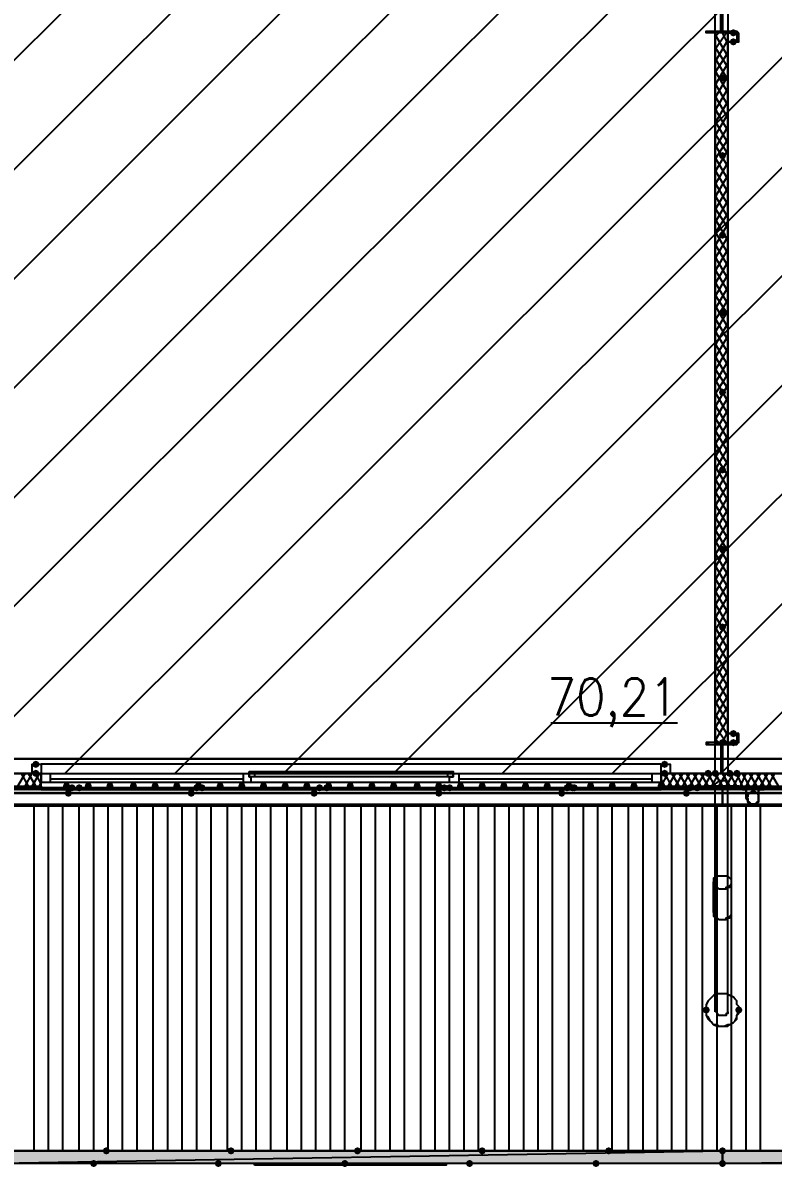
# Model space of a CAD drawing. Header units: millimetres. Extents: x 0 to 420, y 0 to 297.
# Drawn here: x 329.81 to 347.39, y 110.74 to 137.56 of the extents above; entities that cross this region are included whole.
import ezdxf

# ---------------------------------------------------------------- set-up
doc = ezdxf.new("R2010")
doc.units = ezdxf.units.MM
doc.layers.get('0').update_dxf_attribs({"linetype": 'CONTINUOUS'})
doc.styles.get("Standard").update_dxf_attribs({"font": 'STANDARD'})

msp = doc.modelspace()

# ---------------------------------------------------------------- hatches: boundary and pattern name
at = {"true_color": 0x000007}
for points in [[(346.540667, 137.329333), (346.515796, 137.269537), (346.456, 137.244667), (346.396204, 137.269537), (346.371333, 137.329333), (346.396204, 137.389129), (346.456, 137.414), (346.515796, 137.389129)], [(346.540667, 137.117667), (346.515796, 137.057871), (346.456, 137.033), (346.396204, 137.057871), (346.371333, 137.117667), (346.396204, 137.177462), (346.456, 137.202333), (346.515796, 137.177463)], [(346.286667, 136.271), (346.261796, 136.211204), (346.202, 136.186333), (346.142204, 136.211204), (346.117333, 136.271), (346.142204, 136.330796), (346.202, 136.355667), (346.261796, 136.330796)], [(346.286667, 134.450667), (346.261796, 134.390871), (346.202, 134.366), (346.142204, 134.390871), (346.117333, 134.450667), (346.142204, 134.510462), (346.202, 134.535333), (346.261796, 134.510463)], [(346.286667, 132.588), (346.261796, 132.528204), (346.202, 132.503333), (346.142204, 132.528204), (346.117333, 132.588), (346.142204, 132.647796), (346.202, 132.672667), (346.261796, 132.647796)], [(346.286667, 130.767667), (346.261796, 130.707871), (346.202, 130.683), (346.142204, 130.707871), (346.117333, 130.767667), (346.142204, 130.827462), (346.202, 130.852333), (346.261796, 130.827463)], [(346.286667, 128.905), (346.261796, 128.845204), (346.202, 128.820333), (346.142204, 128.845204), (346.117333, 128.905), (346.142204, 128.964796), (346.202, 128.989667), (346.261796, 128.964796)], [(346.286667, 127.084667), (346.261796, 127.024871), (346.202, 127), (346.142204, 127.024871), (346.117333, 127.084667), (346.142204, 127.144462), (346.202, 127.169333), (346.261796, 127.144463)], [(346.286667, 125.222), (346.261796, 125.162204), (346.202, 125.137333), (346.142204, 125.162204), (346.117333, 125.222), (346.142204, 125.281796), (346.202, 125.306667), (346.261796, 125.281796)], [(346.286667, 123.401667), (346.261796, 123.341871), (346.202, 123.317), (346.142204, 123.341871), (346.117333, 123.401667), (346.142204, 123.461462), (346.202, 123.486333), (346.261796, 123.461463)], [(346.540667, 120.904), (346.515796, 120.844204), (346.456, 120.819333), (346.396204, 120.844204), (346.371333, 120.904), (346.396204, 120.963796), (346.456, 120.988667), (346.515796, 120.963796)], [(346.286667, 120.692333), (346.261796, 120.632537), (346.202, 120.607667), (346.142204, 120.632537), (346.117333, 120.692333), (346.142204, 120.752129), (346.202, 120.777), (346.261796, 120.752129)], [(346.540667, 120.692333), (346.515796, 120.632537), (346.456, 120.607667), (346.396204, 120.632537), (346.371333, 120.692333), (346.396204, 120.752129), (346.456, 120.777), (346.515796, 120.752129)], [(330.2, 120.184333), (330.175129, 120.124537), (330.115333, 120.099667), (330.055538, 120.124537), (330.030667, 120.184333), (330.055537, 120.244129), (330.115333, 120.269), (330.175129, 120.244129)], [(344.932, 120.184333), (344.907129, 120.124537), (344.847333, 120.099667), (344.787537, 120.124537), (344.762667, 120.184333), (344.787537, 120.244129), (344.847333, 120.269), (344.907129, 120.244129)], [(330.2, 119.972667), (330.175129, 119.912871), (330.115333, 119.888), (330.055538, 119.912871), (330.030667, 119.972667), (330.055537, 120.032462), (330.115333, 120.057333), (330.175129, 120.032463)], [(344.932, 119.972667), (344.907129, 119.912871), (344.847333, 119.888), (344.787537, 119.912871), (344.762667, 119.972667), (344.787537, 120.032462), (344.847333, 120.057333), (344.907129, 120.032463)], [(345.948, 119.972667), (345.923129, 119.912871), (345.863333, 119.888), (345.803537, 119.912871), (345.778667, 119.972667), (345.803537, 120.032462), (345.863333, 120.057333), (345.923129, 120.032463)], [(346.117333, 119.972667), (346.092462, 119.912871), (346.032667, 119.888), (345.972871, 119.912871), (345.948, 119.972667), (345.972871, 120.032462), (346.032667, 120.057333), (346.092462, 120.032463)], [(346.456, 119.972667), (346.431129, 119.912871), (346.371333, 119.888), (346.311537, 119.912871), (346.286667, 119.972667), (346.311537, 120.032462), (346.371333, 120.057333), (346.431129, 120.032463)], [(346.625333, 119.972667), (346.600462, 119.912871), (346.540667, 119.888), (346.480871, 119.912871), (346.456, 119.972667), (346.480871, 120.032462), (346.540667, 120.057333), (346.600462, 120.032463)], [(330.919667, 119.676333), (330.894796, 119.616537), (330.835, 119.591667), (330.775204, 119.616537), (330.750333, 119.676333), (330.775204, 119.736129), (330.835, 119.761), (330.894796, 119.736129)], [(331.427667, 119.676333), (331.402796, 119.616537), (331.343, 119.591667), (331.283204, 119.616537), (331.258333, 119.676333), (331.283204, 119.736129), (331.343, 119.761), (331.402796, 119.736129)], [(331.935667, 119.676333), (331.910796, 119.616537), (331.851, 119.591667), (331.791204, 119.616537), (331.766333, 119.676333), (331.791204, 119.736129), (331.851, 119.761), (331.910796, 119.736129)], [(332.486, 119.676333), (332.461129, 119.616537), (332.401333, 119.591667), (332.341537, 119.616537), (332.316667, 119.676333), (332.341537, 119.736129), (332.401333, 119.761), (332.461129, 119.736129)], [(332.994, 119.676333), (332.969129, 119.616537), (332.909333, 119.591667), (332.849538, 119.616537), (332.824667, 119.676333), (332.849537, 119.736129), (332.909333, 119.761), (332.969129, 119.736129)], [(333.502, 119.676333), (333.477129, 119.616537), (333.417333, 119.591667), (333.357538, 119.616537), (333.332667, 119.676333), (333.357537, 119.736129), (333.417333, 119.761), (333.477129, 119.736129)], [(334.01, 119.676333), (333.985129, 119.616537), (333.925333, 119.591667), (333.865538, 119.616537), (333.840667, 119.676333), (333.865537, 119.736129), (333.925333, 119.761), (333.985129, 119.736129)], [(334.518, 119.676333), (334.493129, 119.616537), (334.433333, 119.591667), (334.373538, 119.616537), (334.348667, 119.676333), (334.373537, 119.736129), (334.433333, 119.761), (334.493129, 119.736129)], [(335.026, 119.676333), (335.001129, 119.616537), (334.941333, 119.591667), (334.881537, 119.616537), (334.856667, 119.676333), (334.881537, 119.736129), (334.941333, 119.761), (335.001129, 119.736129)], [(335.534, 119.676333), (335.509129, 119.616537), (335.449333, 119.591667), (335.389537, 119.616537), (335.364667, 119.676333), (335.389537, 119.736129), (335.449333, 119.761), (335.509129, 119.736129)], [(336.042, 119.676333), (336.017129, 119.616537), (335.957333, 119.591667), (335.897538, 119.616537), (335.872667, 119.676333), (335.897537, 119.736129), (335.957333, 119.761), (336.017129, 119.736129)], [(336.55, 119.676333), (336.525129, 119.616537), (336.465333, 119.591667), (336.405538, 119.616537), (336.380667, 119.676333), (336.405537, 119.736129), (336.465333, 119.761), (336.525129, 119.736129)], [(337.058, 119.676333), (337.033129, 119.616537), (336.973333, 119.591667), (336.913537, 119.616537), (336.888667, 119.676333), (336.913537, 119.736129), (336.973333, 119.761), (337.033129, 119.736129)], [(337.566, 119.676333), (337.541129, 119.616537), (337.481333, 119.591667), (337.421538, 119.616537), (337.396667, 119.676333), (337.421537, 119.736129), (337.481333, 119.761), (337.541129, 119.736129)], [(338.074, 119.676333), (338.049129, 119.616537), (337.989333, 119.591667), (337.929537, 119.616537), (337.904667, 119.676333), (337.929537, 119.736129), (337.989333, 119.761), (338.049129, 119.736129)], [(338.582, 119.676333), (338.557129, 119.616537), (338.497333, 119.591667), (338.437538, 119.616537), (338.412667, 119.676333), (338.437537, 119.736129), (338.497333, 119.761), (338.557129, 119.736129)], [(339.132333, 119.676333), (339.107462, 119.616537), (339.047667, 119.591667), (338.987871, 119.616537), (338.963, 119.676333), (338.987871, 119.736129), (339.047667, 119.761), (339.107462, 119.736129)], [(339.640333, 119.676333), (339.615463, 119.616537), (339.555667, 119.591667), (339.495871, 119.616537), (339.471, 119.676333), (339.495871, 119.736129), (339.555667, 119.761), (339.615462, 119.736129)], [(340.148333, 119.676333), (340.123462, 119.616537), (340.063667, 119.591667), (340.003871, 119.616537), (339.979, 119.676333), (340.003871, 119.736129), (340.063667, 119.761), (340.123462, 119.736129)], [(340.656333, 119.676333), (340.631463, 119.616537), (340.571667, 119.591667), (340.511871, 119.616537), (340.487, 119.676333), (340.511871, 119.736129), (340.571667, 119.761), (340.631462, 119.736129)], [(341.164333, 119.676333), (341.139462, 119.616537), (341.079667, 119.591667), (341.019871, 119.616537), (340.995, 119.676333), (341.019871, 119.736129), (341.079667, 119.761), (341.139462, 119.736129)], [(341.672333, 119.676333), (341.647462, 119.616537), (341.587667, 119.591667), (341.527871, 119.616537), (341.503, 119.676333), (341.527871, 119.736129), (341.587667, 119.761), (341.647462, 119.736129)], [(342.180333, 119.676333), (342.155463, 119.616537), (342.095667, 119.591667), (342.035871, 119.616537), (342.011, 119.676333), (342.035871, 119.736129), (342.095667, 119.761), (342.155462, 119.736129)], [(342.688333, 119.676333), (342.663462, 119.616537), (342.603667, 119.591667), (342.543871, 119.616537), (342.519, 119.676333), (342.543871, 119.736129), (342.603667, 119.761), (342.663462, 119.736129)], [(343.196333, 119.676333), (343.171462, 119.616537), (343.111667, 119.591667), (343.051871, 119.616537), (343.027, 119.676333), (343.051871, 119.736129), (343.111667, 119.761), (343.171462, 119.736129)], [(343.704333, 119.676333), (343.679463, 119.616537), (343.619667, 119.591667), (343.559871, 119.616537), (343.535, 119.676333), (343.559871, 119.736129), (343.619667, 119.761), (343.679462, 119.736129)], [(344.212333, 119.676333), (344.187462, 119.616537), (344.127667, 119.591667), (344.067871, 119.616537), (344.043, 119.676333), (344.067871, 119.736129), (344.127667, 119.761), (344.187462, 119.736129)], [(344.847333, 119.676333), (344.822462, 119.616537), (344.762667, 119.591667), (344.702871, 119.616537), (344.678, 119.676333), (344.702871, 119.736129), (344.762667, 119.761), (344.822462, 119.736129)], [(345.905667, 114.427), (345.880796, 114.367204), (345.821, 114.342333), (345.761204, 114.367204), (345.736333, 114.427), (345.761204, 114.486796), (345.821, 114.511667), (345.880796, 114.486796)], [(346.667667, 114.427), (346.642796, 114.367204), (346.583, 114.342333), (346.523204, 114.367204), (346.498333, 114.427), (346.523204, 114.486796), (346.583, 114.511667), (346.642796, 114.486796)]]:
    msp.add_hatch(color=0, dxfattribs=at).paths.add_polyline_path(points, flags=0)
h = msp.add_hatch(color=0, dxfattribs=at)
h.paths.add_polyline_path([(381.550333, 119.507), (119.507, 119.507), (381.550333, 119.634)], flags=0)
h.paths.add_polyline_path([(119.507, 119.507), (381.550333, 119.634), (119.507, 119.634)], flags=0)
at = {"true_color": 0x0000fe}
for points in [[(331.046667, 119.634), (331.021796, 119.574204), (330.962, 119.549333), (330.902204, 119.574204), (330.877333, 119.634), (330.902204, 119.693796), (330.962, 119.718667), (331.021796, 119.693796)], [(331.216, 119.634), (331.191129, 119.574204), (331.131333, 119.549333), (331.071537, 119.574204), (331.046667, 119.634), (331.071537, 119.693796), (331.131333, 119.718667), (331.191129, 119.693796)], [(331.216, 119.634), (331.191129, 119.574204), (331.131333, 119.549333), (331.071537, 119.574204), (331.046667, 119.634), (331.071537, 119.693796), (331.131333, 119.718667), (331.191129, 119.693796)], [(333.967667, 119.634), (333.942796, 119.574204), (333.883, 119.549333), (333.823204, 119.574204), (333.798333, 119.634), (333.823204, 119.693796), (333.883, 119.718667), (333.942796, 119.693796)], [(334.094667, 119.634), (334.069796, 119.574204), (334.01, 119.549333), (333.950204, 119.574204), (333.925333, 119.634), (333.950204, 119.693796), (334.01, 119.718667), (334.069796, 119.693796)], [(334.094667, 119.634), (334.069796, 119.574204), (334.01, 119.549333), (333.950204, 119.574204), (333.925333, 119.634), (333.950204, 119.693796), (334.01, 119.718667), (334.069796, 119.693796)], [(336.846333, 119.634), (336.821462, 119.574204), (336.761667, 119.549333), (336.701871, 119.574204), (336.677, 119.634), (336.701871, 119.693796), (336.761667, 119.718667), (336.821462, 119.693796)], [(337.015667, 119.634), (336.990796, 119.574204), (336.931, 119.549333), (336.871204, 119.574204), (336.846333, 119.634), (336.871204, 119.693796), (336.931, 119.718667), (336.990796, 119.693796)], [(337.015667, 119.634), (336.990796, 119.574204), (336.931, 119.549333), (336.871204, 119.574204), (336.846333, 119.634), (336.871204, 119.693796), (336.931, 119.718667), (336.990796, 119.693796)], [(339.767333, 119.634), (339.742462, 119.574204), (339.682667, 119.549333), (339.622871, 119.574204), (339.598, 119.634), (339.622871, 119.693796), (339.682667, 119.718667), (339.742462, 119.693796)], [(339.894333, 119.634), (339.869462, 119.574204), (339.809667, 119.549333), (339.749871, 119.574204), (339.725, 119.634), (339.749871, 119.693796), (339.809667, 119.718667), (339.869462, 119.693796)], [(339.894333, 119.634), (339.869462, 119.574204), (339.809667, 119.549333), (339.749871, 119.574204), (339.725, 119.634), (339.749871, 119.693796), (339.809667, 119.718667), (339.869462, 119.693796)], [(342.646, 119.634), (342.621129, 119.574204), (342.561333, 119.549333), (342.501537, 119.574204), (342.476667, 119.634), (342.501537, 119.693796), (342.561333, 119.718667), (342.621129, 119.693796)], [(342.773, 119.634), (342.748129, 119.574204), (342.688333, 119.549333), (342.628537, 119.574204), (342.603667, 119.634), (342.628537, 119.693796), (342.688333, 119.718667), (342.748129, 119.693796)], [(342.815333, 119.634), (342.790462, 119.574204), (342.730667, 119.549333), (342.670871, 119.574204), (342.646, 119.634), (342.670871, 119.693796), (342.730667, 119.718667), (342.790462, 119.693796)], [(345.524667, 119.634), (345.499796, 119.574204), (345.44, 119.549333), (345.380204, 119.574204), (345.355333, 119.634), (345.380204, 119.693796), (345.44, 119.718667), (345.499796, 119.693796)], [(345.694, 119.634), (345.669129, 119.574204), (345.609333, 119.549333), (345.549537, 119.574204), (345.524667, 119.634), (345.549537, 119.693796), (345.609333, 119.718667), (345.669129, 119.693796)], [(345.694, 119.634), (345.669129, 119.574204), (345.609333, 119.549333), (345.549537, 119.574204), (345.524667, 119.634), (345.549537, 119.693796), (345.609333, 119.718667), (345.669129, 119.693796)], [(330.962, 119.507), (330.937129, 119.447204), (330.877333, 119.422333), (330.817538, 119.447204), (330.792667, 119.507), (330.817537, 119.566796), (330.877333, 119.591667), (330.937129, 119.566796)], [(333.840667, 119.507), (333.815796, 119.447204), (333.756, 119.422333), (333.696204, 119.447204), (333.671333, 119.507), (333.696204, 119.566796), (333.756, 119.591667), (333.815796, 119.566796)], [(336.719333, 119.507), (336.694462, 119.447204), (336.634667, 119.422333), (336.574871, 119.447204), (336.55, 119.507), (336.574871, 119.566796), (336.634667, 119.591667), (336.694462, 119.566796)], [(339.640333, 119.507), (339.615463, 119.447204), (339.555667, 119.422333), (339.495871, 119.447204), (339.471, 119.507), (339.495871, 119.566796), (339.555667, 119.591667), (339.615462, 119.566796)], [(342.519, 119.507), (342.494129, 119.447204), (342.434333, 119.422333), (342.374537, 119.447204), (342.349667, 119.507), (342.374537, 119.566796), (342.434333, 119.591667), (342.494129, 119.566796)], [(345.44, 119.507), (345.415129, 119.447204), (345.355333, 119.422333), (345.295538, 119.447204), (345.270667, 119.507), (345.295537, 119.566796), (345.355333, 119.591667), (345.415129, 119.566796)], [(331.851, 111.125), (331.826129, 111.065204), (331.766333, 111.040333), (331.706537, 111.065204), (331.681667, 111.125), (331.706537, 111.184796), (331.766333, 111.209667), (331.826129, 111.184796)], [(334.772, 111.125), (334.747129, 111.065204), (334.687333, 111.040333), (334.627538, 111.065204), (334.602667, 111.125), (334.627537, 111.184796), (334.687333, 111.209667), (334.747129, 111.184796)], [(337.735333, 111.125), (337.710462, 111.065204), (337.650667, 111.040333), (337.590871, 111.065204), (337.566, 111.125), (337.590871, 111.184796), (337.650667, 111.209667), (337.710462, 111.184796)], [(340.656333, 111.125), (340.631463, 111.065204), (340.571667, 111.040333), (340.511871, 111.065204), (340.487, 111.125), (340.511871, 111.184796), (340.571667, 111.209667), (340.631462, 111.184796)], [(343.619667, 111.125), (343.594796, 111.065204), (343.535, 111.040333), (343.475204, 111.065204), (343.450333, 111.125), (343.475204, 111.184796), (343.535, 111.209667), (343.594796, 111.184796)], [(346.286667, 111.125), (346.261796, 111.065204), (346.202, 111.040333), (346.142204, 111.065204), (346.117333, 111.125), (346.142204, 111.184796), (346.202, 111.209667), (346.261796, 111.184796)], [(346.286667, 111.125), (346.261796, 111.065204), (346.202, 111.040333), (346.142204, 111.065204), (346.117333, 111.125), (346.142204, 111.184796), (346.202, 111.209667), (346.261796, 111.184796)], [(331.554667, 110.828667), (331.529796, 110.768871), (331.47, 110.744), (331.410204, 110.768871), (331.385333, 110.828667), (331.410204, 110.888462), (331.47, 110.913333), (331.529796, 110.888463)], [(334.475667, 110.828667), (334.450796, 110.768871), (334.391, 110.744), (334.331204, 110.768871), (334.306333, 110.828667), (334.331204, 110.888462), (334.391, 110.913333), (334.450796, 110.888463)], [(337.439, 110.828667), (337.414129, 110.768871), (337.354333, 110.744), (337.294537, 110.768871), (337.269667, 110.828667), (337.294537, 110.888462), (337.354333, 110.913333), (337.414129, 110.888463)], [(340.36, 110.828667), (340.335129, 110.768871), (340.275333, 110.744), (340.215537, 110.768871), (340.190667, 110.828667), (340.215537, 110.888462), (340.275333, 110.913333), (340.335129, 110.888463)], [(343.323333, 110.828667), (343.298463, 110.768871), (343.238667, 110.744), (343.178871, 110.768871), (343.154, 110.828667), (343.178871, 110.888462), (343.238667, 110.913333), (343.298462, 110.888463)], [(346.286667, 110.828667), (346.261796, 110.768871), (346.202, 110.744), (346.142204, 110.768871), (346.117333, 110.828667), (346.142204, 110.888462), (346.202, 110.913333), (346.261796, 110.888463)]]:
    msp.add_hatch(color=0, dxfattribs=at).paths.add_polyline_path(points, flags=0)
at = {"true_color": 0x000007}
h = msp.add_hatch(color=0, dxfattribs=at)
h.paths.add_polyline_path([(346.202, 110.828667), (328.803, 110.828667), (346.202, 111.125)], flags=0)
h.paths.add_polyline_path([(328.803, 110.828667), (346.202, 111.125), (328.803, 111.125)], flags=0)
h = msp.add_hatch(color=0, dxfattribs=at)
h.paths.add_polyline_path([(363.558667, 110.828667), (346.202, 110.828667), (363.558667, 111.125)], flags=0)
h.paths.add_polyline_path([(346.202, 110.828667), (363.558667, 111.125), (346.202, 111.125)], flags=0)

# ---------------------------------------------------------------- linework, layer by layer
at = {"color": 0, "true_color": 0x000007}
for points in [[(392.938, 236.601), (258.868333, 236.601), (258.868333, 205.613), (242.189, 205.613), (242.189, 236.601), (108.161667, 236.601), (108.161667, 119.972667), (242.189, 119.972667), (242.189, 150.960667), (258.868333, 150.960667), (258.868333, 119.972667), (392.938, 119.972667)], [(242.189, 236.262333), (242.189, 205.613), (258.868333, 205.613), (258.868333, 236.262333), (392.557, 236.262333), (392.557, 120.311333), (258.868333, 120.311333), (258.868333, 150.960667), (242.189, 150.960667), (242.189, 120.311333), (108.500333, 120.311333), (108.500333, 236.262333)], [(346.540667, 137.329333), (345.821, 137.329333), (345.821, 137.371667), (346.159667, 137.371667), (346.159667, 138.049), (345.821, 138.049), (346.540667, 138.049), (346.202, 138.049), (346.202, 137.371667), (346.540667, 137.371667)], [(346.032667, 137.329333), (346.032667, 120.692333), (346.329, 120.692333), (346.329, 137.329333)], [(346.583, 137.329333), (346.329, 137.329333), (346.329, 137.117667), (346.583, 137.117667)], [(346.540667, 137.329333), (346.540667, 137.117667), (346.329, 137.117667), (346.329, 137.329333)], [(346.540667, 120.692333), (345.821, 120.692333), (345.821, 120.65), (346.159667, 120.65), (346.159667, 119.972667), (345.821, 119.972667), (346.540667, 119.972667), (346.202, 119.972667), (346.202, 120.65), (346.540667, 120.65)], [(346.583, 120.904), (346.329, 120.904), (346.329, 120.692333), (346.583, 120.692333)], [(346.540667, 120.904), (346.540667, 120.692333), (346.329, 120.692333), (346.329, 120.904)], [(330.030667, 120.184333), (330.242333, 120.184333), (330.242333, 119.972667), (330.030667, 119.972667), (330.030667, 120.184333), (330.242333, 120.184333), (330.242333, 119.972667), (330.030667, 119.972667)], [(344.762667, 120.184333), (344.974333, 120.184333), (344.974333, 119.972667), (344.762667, 119.972667), (344.762667, 120.184333), (344.974333, 120.184333), (344.974333, 119.972667), (344.762667, 119.972667)], [(330.242333, 119.972667), (330.242333, 119.761)], [(335.110667, 120.015), (335.237667, 120.015), (335.237667, 119.888), (335.110667, 119.888)], [(339.894333, 119.888), (339.767333, 119.888), (339.767333, 120.015), (339.894333, 120.015)], [(344.762667, 119.972667), (344.762667, 119.761)], [(381.550333, 119.507), (119.507, 119.507), (381.550333, 119.634)], [(119.507, 119.507), (381.550333, 119.634), (119.507, 119.634)], [(346.202, 119.803333), (346.244333, 119.803333), (346.286667, 119.803333), (346.286667, 119.761), (346.329, 119.761), (346.329, 119.718667), (346.329, 119.676333), (346.286667, 119.634), (346.244333, 119.634), (346.244333, 119.591667), (346.202, 119.591667), (346.159667, 119.591667), (346.117333, 119.634), (346.075, 119.634), (346.075, 119.676333), (346.032667, 119.676333), (346.032667, 119.718667), (346.075, 119.761), (346.117333, 119.803333), (346.159667, 119.803333)], [(346.667667, 119.634), (346.667667, 119.591667), (346.752333, 119.591667), (346.752333, 119.38), (346.794667, 119.337667), (346.794667, 119.295333), (346.837, 119.253), (346.879333, 119.253), (346.921667, 119.253), (346.964, 119.253), (347.006333, 119.253), (347.006333, 119.295333), (347.048667, 119.295333), (347.048667, 119.337667), (347.048667, 119.38), (347.048667, 119.591667), (347.175667, 119.591667), (347.175667, 119.634), (347.048667, 119.634), (347.048667, 119.38), (347.048667, 119.337667), (347.048667, 119.295333), (347.006333, 119.295333), (347.006333, 119.253), (346.964, 119.253), (346.921667, 119.253), (346.879333, 119.253), (346.837, 119.253), (346.837, 119.295333), (346.794667, 119.295333), (346.794667, 119.337667), (346.752333, 119.38), (346.752333, 119.634), (346.667667, 119.634), (346.667667, 119.591667), (346.752333, 119.591667), (346.752333, 119.38), (346.794667, 119.337667), (346.794667, 119.295333), (346.837, 119.253), (346.879333, 119.253), (346.921667, 119.253), (346.964, 119.253), (347.006333, 119.253), (347.006333, 119.295333), (347.048667, 119.295333), (347.048667, 119.337667), (347.048667, 119.38), (347.048667, 119.591667), (347.175667, 119.591667), (347.175667, 119.634), (347.048667, 119.634), (347.048667, 119.38), (347.048667, 119.337667), (347.048667, 119.295333), (347.006333, 119.295333), (347.006333, 119.253), (346.964, 119.253), (346.921667, 119.253), (346.879333, 119.253), (346.837, 119.253), (346.837, 119.295333), (346.794667, 119.295333), (346.794667, 119.337667), (346.752333, 119.38), (346.752333, 119.634), (346.667667, 119.634), (346.752333, 119.634), (346.752333, 119.38), (346.794667, 119.337667), (346.794667, 119.295333), (346.837, 119.295333), (346.837, 119.253), (346.879333, 119.253), (346.921667, 119.253), (346.964, 119.253), (347.006333, 119.253), (347.006333, 119.295333), (347.048667, 119.295333), (347.048667, 119.337667), (347.048667, 119.38), (347.048667, 119.634), (347.175667, 119.634), (347.175667, 119.591667), (347.048667, 119.591667), (347.048667, 119.38), (347.048667, 119.337667), (347.048667, 119.295333), (347.006333, 119.295333), (347.006333, 119.253), (346.964, 119.253), (346.921667, 119.253), (346.879333, 119.253), (346.837, 119.253), (346.794667, 119.295333), (346.794667, 119.337667), (346.752333, 119.38), (346.752333, 119.591667), (346.667667, 119.591667)], [(346.202, 119.591667), (328.803, 119.591667), (328.803, 119.210667), (346.202, 119.210667)], [(363.601, 119.591667), (346.202, 119.591667), (346.202, 119.210667), (363.601, 119.210667)], [(346.752333, 119.38), (346.794667, 119.38), (346.794667, 119.337667), (346.794667, 119.295333), (346.837, 119.295333), (346.879333, 119.253), (346.921667, 119.253), (346.964, 119.253), (347.006333, 119.295333), (347.048667, 119.295333), (347.048667, 119.337667), (347.048667, 119.38), (347.048667, 119.422333), (347.048667, 119.464667), (347.006333, 119.507), (346.964, 119.549333), (346.921667, 119.549333), (346.879333, 119.549333), (346.837, 119.507), (346.794667, 119.464667), (346.794667, 119.422333)], [(347.048667, 119.38), (347.048667, 119.422333), (347.048667, 119.464667), (347.006333, 119.507), (346.964, 119.549333), (346.921667, 119.549333), (346.879333, 119.549333), (346.837, 119.507), (346.794667, 119.464667), (346.794667, 119.422333), (346.752333, 119.38), (346.794667, 119.38), (346.794667, 119.337667), (346.794667, 119.295333), (346.837, 119.295333), (346.879333, 119.253), (346.921667, 119.253), (346.964, 119.253), (347.006333, 119.295333), (347.048667, 119.295333), (347.048667, 119.337667)], [(381.550333, 111.675333), (381.550333, 111.125), (119.507, 111.125), (119.507, 111.675333), (119.507, 118.660333), (119.507, 119.253), (381.550333, 119.253), (381.550333, 118.660333)], [(346.244333, 117.559667), (346.202, 117.559667), (346.159667, 117.559667), (346.117333, 117.559667), (346.075, 117.559667), (346.032667, 117.559667), (346.032667, 117.517333), (345.990333, 117.517333), (345.990333, 117.475), (345.990333, 117.432667), (345.990333, 117.390333), (345.990333, 117.348), (346.032667, 117.305667), (346.075, 117.305667), (346.117333, 117.263333), (346.159667, 117.263333), (346.202, 117.263333), (346.244333, 117.263333), (346.286667, 117.263333), (346.286667, 117.305667), (346.329, 117.305667), (346.371333, 117.305667), (346.371333, 117.348), (346.413667, 117.390333), (346.413667, 117.432667), (346.413667, 117.475), (346.371333, 117.517333), (346.329, 117.559667), (346.286667, 117.559667)], [(346.244333, 114.808), (346.202, 114.808), (346.117333, 114.808), (346.075, 114.808), (345.990333, 114.765667), (345.948, 114.723333), (345.905667, 114.681), (345.863333, 114.638667), (345.821, 114.554), (345.821, 114.511667), (345.821, 114.427), (345.821, 114.384667), (345.821, 114.3), (345.863333, 114.257667), (345.905667, 114.173), (345.948, 114.130667), (345.990333, 114.088333), (346.075, 114.088333), (346.117333, 114.046), (346.202, 114.046), (346.244333, 114.046), (346.329, 114.088333), (346.371333, 114.088333), (346.456, 114.130667), (346.498333, 114.173), (346.540667, 114.257667), (346.540667, 114.3), (346.583, 114.384667), (346.583, 114.427), (346.583, 114.511667), (346.540667, 114.554), (346.540667, 114.638667), (346.498333, 114.681), (346.456, 114.723333), (346.371333, 114.765667), (346.329, 114.808)], [(363.558667, 111.125), (363.558667, 110.828667), (346.202, 110.828667), (346.202, 111.125), (346.202, 110.828667), (328.803, 110.828667), (328.803, 111.125), (328.803, 110.828667), (311.404, 110.828667), (311.404, 111.125), (311.404, 110.828667), (294.005, 110.828667), (294.005, 111.125), (276.648333, 111.125), (276.648333, 110.828667), (294.005, 110.828667), (294.005, 111.125), (311.404, 111.125), (328.803, 111.125), (346.202, 111.125)], [(346.202, 110.828667), (328.803, 110.828667), (346.202, 111.125)], [(328.803, 110.828667), (346.202, 111.125), (328.803, 111.125)], [(363.558667, 110.828667), (346.202, 110.828667), (363.558667, 111.125)], [(346.202, 110.828667), (363.558667, 111.125), (346.202, 111.125)], [(335.237667, 110.786333), (335.237667, 110.828667), (339.725, 110.828667), (339.725, 110.786333)]]:
    msp.add_lwpolyline(points, close=True, dxfattribs=at)
at = {"color": 0, "true_color": 0x0000fe}
msp.add_lwpolyline([(242.189, 236.262333), (108.500333, 236.262333), (108.500333, 120.311333), (242.189, 120.311333), (242.189, 150.960667), (258.868333, 150.960667), (258.868333, 120.311333), (392.557, 120.311333), (392.557, 236.262333), (258.868333, 236.262333), (258.868333, 205.613), (242.189, 205.613)], close=True, dxfattribs=at)
at = {"color": 0, "true_color": 0x000004}
for points in [[(312.885667, 119.972666), (347.345, 154.431999)], [(315.425667, 119.972666), (349.927334, 154.431999)], [(318.008, 119.972666), (352.467334, 154.431999)], [(320.548, 119.972666), (355.049667, 154.431999)], [(323.130334, 119.972666), (357.589667, 154.431999)], [(325.670334, 119.972666), (360.172, 154.431999)], [(328.252667, 119.972666), (362.712, 154.431999)], [(330.792667, 119.972666), (365.294334, 154.431999)], [(333.375, 119.972666), (367.876667, 154.431999)], [(335.915, 119.972666), (370.416667, 154.431999)], [(338.497334, 119.972666), (372.999, 154.431999)], [(341.037334, 119.972666), (375.539, 154.431999)], [(343.619667, 119.972666), (378.121334, 154.431999)], [(346.159667, 119.972666), (380.661333, 154.431999)]]:
    msp.add_lwpolyline(points, dxfattribs=at)
at = {"color": 0, "true_color": 0x00002b}
for points in [[(328.93, 119.972667), (346.032667, 119.972667), (346.032667, 154.432), (328.93, 154.432)], [(363.431667, 154.432), (346.329, 154.432), (346.329, 119.972667), (363.431667, 119.972667)]]:
    msp.add_lwpolyline(points, close=True, dxfattribs=at)
at = {"color": 0, "true_color": 0x000007}
for points in [[(346.202, 137.329333), (346.202, 138.049)], [(345.863333, 137.329333), (345.863333, 137.371667)], [(346.032667, 137.329333), (346.032667, 137.371667)], [(346.032667, 137.244667), (346.117333, 137.329333)], [(346.032667, 136.948333), (346.286667, 137.329333)], [(346.329, 137.075333), (346.202, 137.329333)], [(346.371333, 137.329333), (346.371333, 137.371667)], [(346.540667, 137.329333), (346.540667, 137.371667)], [(346.329, 136.779), (346.032667, 137.287)], [(346.032667, 136.652), (346.329, 137.16)], [(346.329, 136.525), (346.032667, 136.990667)], [(346.032667, 136.398), (346.329, 136.863667)], [(346.329, 136.228667), (346.032667, 136.736667)], [(346.032667, 136.101667), (346.329, 136.609667)], [(346.329, 135.932333), (346.032667, 136.440333)], [(346.032667, 135.805333), (346.329, 136.313333)], [(346.329, 135.636), (346.032667, 136.144)], [(346.032667, 135.509), (346.329, 136.017)], [(346.329, 135.339667), (346.032667, 135.847667)], [(346.032667, 135.212667), (346.329, 135.720667)], [(346.329, 135.043333), (346.032667, 135.551333)], [(346.032667, 134.916333), (346.329, 135.424333)], [(346.329, 134.747), (346.032667, 135.255)], [(346.032667, 134.62), (346.329, 135.128)], [(346.329, 134.493), (346.032667, 134.958667)], [(346.032667, 134.366), (346.329, 134.831667)], [(346.329, 134.196667), (346.032667, 134.704667)], [(346.032667, 134.069667), (346.329, 134.577667)], [(346.329, 133.900333), (346.032667, 134.408333)], [(346.032667, 133.773333), (346.329, 134.281333)], [(346.329, 133.604), (346.032667, 134.112)], [(346.032667, 133.477), (346.329, 133.985)], [(346.329, 133.307667), (346.032667, 133.815667)], [(346.032667, 133.180667), (346.329, 133.688667)], [(346.329, 133.011333), (346.032667, 133.519333)], [(346.032667, 132.884333), (346.329, 133.392333)], [(346.329, 132.757333), (346.032667, 133.223)], [(346.032667, 132.630333), (346.329, 133.096)], [(346.329, 132.461), (346.032667, 132.969)], [(346.032667, 132.334), (346.329, 132.842)], [(346.329, 132.164667), (346.032667, 132.672667)], [(346.032667, 132.037667), (346.329, 132.545667)], [(346.329, 131.868333), (346.032667, 132.376333)], [(346.032667, 131.741333), (346.329, 132.249333)], [(346.329, 131.572), (346.032667, 132.08)], [(346.032667, 131.445), (346.329, 131.953)], [(346.329, 131.275667), (346.032667, 131.783667)], [(346.032667, 131.148667), (346.329, 131.656667)], [(346.329, 130.979333), (346.032667, 131.487333)], [(346.032667, 130.852333), (346.329, 131.360333)], [(346.329, 130.725333), (346.032667, 131.191)], [(346.032667, 130.598333), (346.329, 131.064)], [(346.329, 130.429), (346.032667, 130.937)], [(346.032667, 130.302), (346.329, 130.81)], [(346.329, 130.132667), (346.032667, 130.640667)], [(346.032667, 130.005667), (346.329, 130.513667)], [(346.329, 129.836333), (346.032667, 130.344333)], [(346.032667, 129.709333), (346.329, 130.217333)], [(346.329, 129.54), (346.032667, 130.048)], [(346.032667, 129.413), (346.329, 129.921)], [(346.329, 129.243667), (346.032667, 129.751667)], [(346.032667, 129.116667), (346.329, 129.624667)], [(346.329, 128.989667), (346.032667, 129.455333)], [(346.032667, 128.862667), (346.329, 129.328333)], [(346.329, 128.693333), (346.032667, 129.201333)], [(346.032667, 128.566333), (346.329, 129.074333)], [(346.329, 128.397), (346.032667, 128.905)], [(346.032667, 128.27), (346.329, 128.778)], [(346.329, 128.100667), (346.032667, 128.608667)], [(346.032667, 127.973667), (346.329, 128.481667)], [(346.329, 127.804333), (346.032667, 128.312333)], [(346.032667, 127.677333), (346.329, 128.185333)], [(346.329, 127.508), (346.032667, 128.016)], [(346.032667, 127.381), (346.329, 127.889)], [(346.329, 127.211667), (346.032667, 127.719667)], [(346.032667, 127.084667), (346.329, 127.592667)], [(346.329, 126.957667), (346.032667, 127.423333)], [(346.032667, 126.830667), (346.329, 127.296333)], [(346.329, 126.661333), (346.032667, 127.169333)], [(346.032667, 126.534333), (346.329, 127.042333)], [(346.329, 126.365), (346.032667, 126.873)], [(346.032667, 126.238), (346.329, 126.746)], [(346.329, 126.068667), (346.032667, 126.576667)], [(346.032667, 125.941667), (346.329, 126.449667)], [(346.329, 125.772333), (346.032667, 126.280333)], [(346.032667, 125.645333), (346.329, 126.153333)], [(346.329, 125.476), (346.032667, 125.984)], [(346.032667, 125.349), (346.329, 125.857)], [(346.329, 125.179667), (346.032667, 125.687667)], [(346.032667, 125.095), (346.329, 125.560667)], [(346.329, 124.925667), (346.032667, 125.433667)], [(346.032667, 124.798667), (346.329, 125.306667)], [(346.329, 124.629333), (346.032667, 125.137333)], [(346.032667, 124.502333), (346.329, 125.010333)], [(346.329, 124.333), (346.032667, 124.841)], [(346.032667, 124.206), (346.329, 124.714)], [(346.329, 124.036667), (346.032667, 124.544667)], [(346.032667, 123.909667), (346.329, 124.417667)], [(346.329, 123.740333), (346.032667, 124.248333)], [(346.032667, 123.613333), (346.329, 124.121333)], [(346.329, 123.444), (346.032667, 123.952)], [(346.032667, 123.317), (346.329, 123.825)], [(346.329, 123.19), (346.032667, 123.655667)], [(346.032667, 123.063), (346.329, 123.528667)], [(346.329, 122.893667), (346.032667, 123.401667)], [(346.032667, 122.766667), (346.329, 123.274667)], [(346.329, 122.597333), (346.032667, 123.105333)], [(346.032667, 122.470333), (346.329, 122.978333)], [(346.329, 122.301), (346.032667, 122.809)], [(346.032667, 122.174), (346.329, 122.682)], [(346.329, 122.004667), (346.032667, 122.512667)], [(346.032667, 121.877667), (346.329, 122.385667)], [(346.329, 121.708333), (346.032667, 122.216333)], [(346.032667, 121.581333), (346.329, 122.089333)], [(346.329, 121.412), (346.032667, 121.92)], [(346.032667, 121.285), (346.329, 121.793)], [(346.329, 121.158), (346.032667, 121.666)], [(346.032667, 121.031), (346.329, 121.539)], [(346.329, 120.861667), (346.032667, 121.369667)], [(346.032667, 120.734667), (346.329, 121.242667)], [(342.180333, 121.158), (345.143667, 121.158)], [(346.286667, 120.692333), (346.032667, 121.073333)], [(345.863333, 120.692333), (345.863333, 120.65)], [(346.117333, 120.692333), (346.032667, 120.777)], [(346.032667, 120.692333), (346.032667, 120.65)], [(346.202, 120.692333), (346.329, 120.946333)], [(346.202, 120.692333), (346.202, 119.972667)], [(346.371333, 120.692333), (346.371333, 120.65)], [(346.540667, 120.692333), (346.540667, 120.65)], [(337.481333, 120.184333), (330.242333, 120.184333), (330.242333, 120.057333)], [(337.481333, 120.184333), (330.242333, 120.184333), (330.242333, 120.057333)], [(344.762667, 120.057333), (344.762667, 120.184333), (337.481333, 120.184333)], [(344.762667, 120.057333), (344.762667, 120.184333), (337.481333, 120.184333)], [(330.242333, 119.972667), (327.363667, 119.972667)], [(329.692, 119.676333), (329.861333, 119.972667)], [(329.946, 119.676333), (329.776667, 119.972667)], [(329.861333, 119.676333), (330.030667, 119.972667)], [(330.115333, 119.676333), (329.946, 119.972667)], [(330.030667, 119.676333), (330.2, 119.972667)], [(330.242333, 119.718667), (330.115333, 119.972667)], [(330.242333, 120.057333), (330.242333, 119.972667), (337.481333, 119.972667)], [(330.242333, 120.057333), (330.242333, 119.972667), (337.481333, 119.972667)], [(330.242333, 119.676333), (330.242333, 119.761), (330.242333, 119.972667)], [(330.242333, 119.972667), (344.762667, 119.972667)], [(330.242333, 119.972667), (330.454, 119.972667), (330.454, 119.761), (330.242333, 119.761)], [(330.454, 119.972667), (334.983667, 119.972667)], [(335.068333, 119.761), (334.983667, 119.761), (334.983667, 119.972667), (335.068333, 119.972667)], [(335.068333, 119.972667), (335.110667, 119.972667), (335.110667, 119.888), (335.153, 119.888), (335.153, 119.761), (335.068333, 119.761)], [(335.237667, 120.015), (339.767333, 120.015)], [(335.237667, 120.015), (339.767333, 120.015)], [(335.237667, 119.972667), (339.767333, 119.972667)], [(339.767333, 119.888), (335.237667, 119.888)], [(337.481333, 119.972667), (344.762667, 119.972667), (344.762667, 120.057333)], [(337.481333, 119.972667), (344.762667, 119.972667), (344.762667, 120.057333)], [(339.936667, 119.761), (339.809667, 119.761), (339.809667, 119.888), (339.894333, 119.888), (339.894333, 119.972667), (339.936667, 119.972667)], [(339.936667, 119.972667), (340.021333, 119.972667), (340.021333, 119.761), (339.936667, 119.761)], [(340.021333, 119.972667), (344.551, 119.972667)], [(344.762667, 119.761), (344.551, 119.761), (344.551, 119.972667), (344.762667, 119.972667)], [(344.762667, 119.930333), (344.762667, 119.972667)], [(344.762667, 119.676333), (344.932, 119.972667)], [(344.762667, 119.676333), (344.762667, 119.761), (344.762667, 119.972667)], [(347.641333, 119.972667), (344.762667, 119.972667)], [(345.016667, 119.676333), (344.847333, 119.972667)], [(344.932, 119.676333), (345.101333, 119.972667)], [(345.186, 119.676333), (345.016667, 119.972667)], [(345.101333, 119.676333), (345.270667, 119.972667)], [(345.355333, 119.676333), (345.186, 119.972667)], [(345.270667, 119.676333), (345.44, 119.972667)], [(345.524667, 119.676333), (345.355333, 119.972667)], [(345.44, 119.676333), (345.609333, 119.972667)], [(345.694, 119.676333), (345.524667, 119.972667)], [(345.609333, 119.676333), (345.778667, 119.972667)], [(345.863333, 119.676333), (345.694, 119.972667)], [(345.778667, 119.676333), (345.948, 119.972667)], [(346.032667, 119.676333), (345.863333, 119.972667)], [(345.948, 119.676333), (346.117333, 119.972667)], [(346.202, 119.676333), (346.032667, 119.972667)], [(346.117333, 119.676333), (346.286667, 119.972667)], [(346.371333, 119.676333), (346.202, 119.972667)], [(346.286667, 119.676333), (346.456, 119.972667)], [(346.540667, 119.676333), (346.371333, 119.972667)], [(346.456, 119.676333), (346.625333, 119.972667)], [(346.667667, 119.676333), (346.540667, 119.972667)], [(346.625333, 119.676333), (346.752333, 119.972667)], [(346.837, 119.676333), (346.667667, 119.972667)], [(346.752333, 119.676333), (346.921667, 119.972667)], [(347.006333, 119.676333), (346.837, 119.972667)], [(346.921667, 119.676333), (347.091, 119.972667)], [(347.175667, 119.676333), (347.006333, 119.972667)], [(347.091, 119.676333), (347.260333, 119.972667)], [(347.345, 119.676333), (347.175667, 119.972667)], [(347.260333, 119.676333), (347.429667, 119.972667)], [(347.514333, 119.676333), (347.345, 119.972667)], [(381.846667, 119.634), (119.507, 119.634), (381.846667, 119.634), (119.507, 119.634)], [(381.550333, 119.634), (119.507, 119.634)], [(381.846667, 119.634), (381.550333, 119.634), (119.507, 119.634)], [(381.846667, 119.634), (119.507, 119.634), (119.507, 119.507)], [(327.363667, 119.676333), (330.242333, 119.676333)], [(330.2, 119.676333), (330.242333, 119.761)], [(330.242333, 119.676333), (330.242333, 119.761)], [(330.242333, 119.676333), (330.242333, 119.591667), (344.762667, 119.591667), (344.762667, 119.676333)], [(330.454, 119.845667), (334.983667, 119.845667)], [(334.983667, 119.761), (330.454, 119.761)], [(339.809667, 119.761), (335.153, 119.761)], [(340.021333, 119.845667), (344.551, 119.845667)], [(344.551, 119.761), (340.021333, 119.761)], [(344.847333, 119.676333), (344.762667, 119.845667)], [(344.762667, 119.676333), (344.762667, 119.761)], [(344.762667, 119.676333), (347.641333, 119.676333)], [(346.583, 119.591667), (346.583, 119.676333), (346.540667, 119.676333), (346.498333, 119.676333), (346.456, 119.676333), (346.371333, 119.676333), (346.329, 119.676333), (346.244333, 119.676333), (346.202, 119.676333), (346.117333, 119.676333), (346.075, 119.676333), (345.990333, 119.676333), (345.948, 119.676333), (345.905667, 119.676333), (345.863333, 119.676333), (345.821, 119.676333), (345.821, 119.591667)], [(346.032667, 114.384667), (346.032667, 119.718667)], [(346.329, 114.384667), (346.329, 119.718667)], [(119.507, 119.507), (381.550333, 119.507)], [(346.583, 119.591667), (346.540667, 119.591667), (346.498333, 119.591667), (346.456, 119.591667), (346.371333, 119.591667), (346.329, 119.591667), (346.244333, 119.591667), (346.202, 119.591667), (346.117333, 119.591667), (346.075, 119.591667), (345.990333, 119.591667), (345.948, 119.591667), (345.905667, 119.591667), (345.863333, 119.591667), (345.821, 119.591667)], [(345.990333, 116.713), (345.990333, 117.432667)], [(346.413667, 116.713), (346.413667, 117.432667)], [(345.990333, 116.713), (345.990333, 116.670667), (345.990333, 116.628333), (346.032667, 116.586), (346.075, 116.586), (346.117333, 116.543667), (346.159667, 116.543667), (346.202, 116.543667), (346.244333, 116.543667), (346.286667, 116.543667), (346.286667, 116.586), (346.329, 116.586), (346.371333, 116.586), (346.371333, 116.628333), (346.413667, 116.670667), (346.413667, 116.713)], [(345.821, 114.427), (345.821, 114.342333), (345.821, 114.3), (345.863333, 114.215333), (345.905667, 114.173), (345.948, 114.130667), (345.990333, 114.088333), (346.075, 114.046), (346.117333, 114.046), (346.202, 114.046), (346.244333, 114.046), (346.329, 114.046), (346.371333, 114.088333), (346.456, 114.130667), (346.498333, 114.173), (346.540667, 114.215333), (346.540667, 114.3), (346.583, 114.342333), (346.583, 114.427)], [(346.329, 114.384667), (346.329, 114.342333), (346.286667, 114.342333), (346.286667, 114.3), (346.244333, 114.3), (346.202, 114.3), (346.159667, 114.3), (346.117333, 114.3), (346.075, 114.342333), (346.075, 114.384667), (346.032667, 114.384667)], [(346.202, 111.125), (328.803, 111.125)], [(363.558667, 111.125), (346.202, 111.125)], [(339.725, 110.828667), (339.725, 110.786333), (335.237667, 110.786333)]]:
    msp.add_lwpolyline(points, dxfattribs=at)
at = {"color": 0, "true_color": 0x0000fd}
for points in [[(330.073, 111.125), (330.073, 119.253)], [(330.411667, 111.125), (330.411667, 119.253)], [(330.750333, 111.125), (330.750333, 119.253)], [(331.131333, 111.125), (331.131333, 119.253)], [(331.47, 111.125), (331.47, 119.253)], [(331.808667, 111.125), (331.808667, 119.253)], [(332.147333, 111.125), (332.147333, 119.253)], [(332.486, 111.125), (332.486, 119.253)], [(332.867, 111.125), (332.867, 119.253)], [(333.205667, 111.125), (333.205667, 119.253)], [(333.544333, 111.125), (333.544333, 119.253)], [(333.883, 111.125), (333.883, 119.253)], [(334.221667, 111.125), (334.221667, 119.253)], [(334.602667, 111.125), (334.602667, 119.253)], [(334.941333, 111.125), (334.941333, 119.253)], [(335.28, 111.125), (335.28, 119.253)], [(335.618667, 111.125), (335.618667, 119.253)], [(335.999667, 111.125), (335.999667, 119.253)], [(336.338333, 111.125), (336.338333, 119.253)], [(336.677, 111.125), (336.677, 119.253)], [(337.015667, 111.125), (337.015667, 119.253)], [(337.354333, 111.125), (337.354333, 119.253)], [(337.735333, 111.125), (337.735333, 119.253)], [(338.074, 111.125), (338.074, 119.253)], [(338.412667, 111.125), (338.412667, 119.253)], [(338.751333, 111.125), (338.751333, 119.253)], [(339.132333, 111.125), (339.132333, 119.253)], [(339.471, 111.125), (339.471, 119.253)], [(339.809667, 111.125), (339.809667, 119.253)], [(340.148333, 111.125), (340.148333, 119.253)], [(340.487, 111.125), (340.487, 119.253)], [(340.868, 111.125), (340.868, 119.253)], [(341.206667, 111.125), (341.206667, 119.253)], [(341.545333, 111.125), (341.545333, 119.253)], [(341.884, 111.125), (341.884, 119.253)], [(342.222667, 111.125), (342.222667, 119.253)], [(342.603667, 111.125), (342.603667, 119.253)], [(342.942333, 111.125), (342.942333, 119.253)], [(343.281, 111.125), (343.281, 119.253)], [(343.619667, 111.125), (343.619667, 119.253)], [(344.000667, 111.125), (344.000667, 119.253)], [(344.339333, 111.125), (344.339333, 119.253)], [(344.678, 111.125), (344.678, 119.253)], [(345.016667, 111.125), (345.016667, 119.253)], [(345.355333, 111.125), (345.355333, 119.253)], [(345.736333, 111.125), (345.736333, 119.253)], [(346.075, 111.125), (346.075, 119.253)], [(346.413667, 111.125), (346.413667, 119.253)], [(346.752333, 111.125), (346.752333, 119.253)], [(347.091, 111.125), (347.091, 119.253)]]:
    msp.add_lwpolyline(points, dxfattribs=at)

# ---------------------------------------------------------------- texts
at = {"color": 0, "true_color": 0x000007, "insert": (342.095674, 122.199372), "char_height": 0.872032, "width": 2.56764984, "attachment_point": 1}
msp.add_mtext('70,21', dxfattribs=at)

doc.saveas('drawing.dxf')
